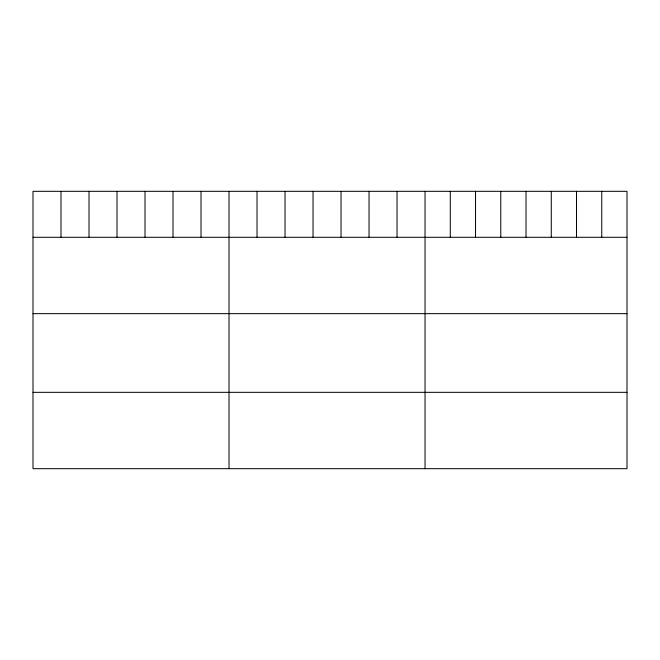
<?xml version="1.0" encoding="UTF-8"?>
<svg xmlns="http://www.w3.org/2000/svg" width="660" height="660" viewBox="0 0 660 660"><rect width="100%" height="100%" fill="white"/><g stroke="black" fill="none" stroke-linecap="round" stroke-linejoin="round"><path stroke-width="0.99" d="M627 237.295L627 468.683L33 468.683L33 191.317L627 191.317L627 237.295L33 237.295M33 313.657L627 313.657M33 392.329L627 392.329M601.755 191.317L601.755 237.295M576.51 191.317L576.51 237.295M551.265 191.317L551.265 237.295M526.02 191.317L526.02 237.295M500.775 191.317L500.775 237.295M475.53 191.317L475.53 237.295M450.285 191.317L450.285 237.295M425.04 191.317L425.04 468.683M397.039 191.317L397.039 237.295M369.031 191.317L369.031 237.295M341.03 191.317L341.03 237.295M313.03 191.317L313.03 237.295M285.029 191.317L285.029 237.295M257.021 191.317L257.021 237.295M229.02 191.317L229.02 468.683M201.019 191.317L201.019 237.295M173.011 191.317L173.011 237.295M145.01 191.317L145.01 237.295M117.01 191.317L117.01 237.295M89.009 191.317L89.009 237.295M61 191.317L61 237.295"/></g></svg>
